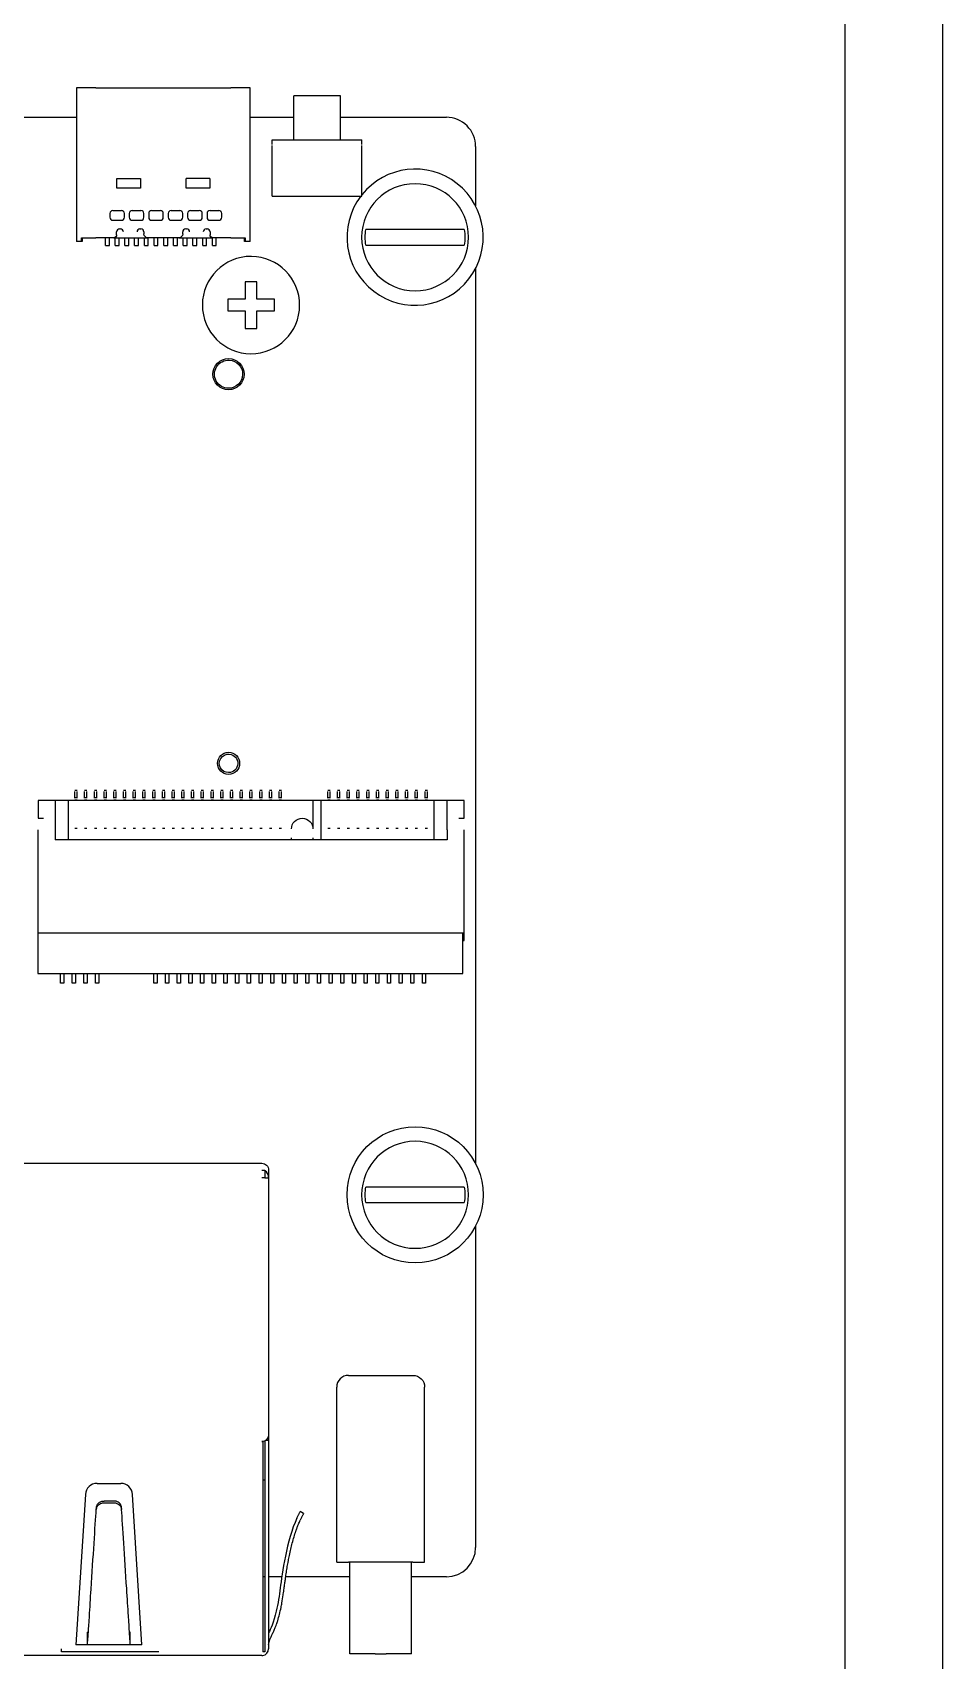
# Model space of a CAD drawing. Extents: x -34 to 51106, y -14166 to 1700.
# Drawn here: x 1687.2 to 1734, y 40.7 to 124.3 of the extents above; entities that cross this region are included whole.
import ezdxf

# ---------------------------------------------------------------- set-up
doc = ezdxf.new("R2010")
doc.units = 0
doc.layers.get('0').update_dxf_attribs({"linetype": 'CONTINUOUS'})
doc.layers.add('РАЗМЕРЫ', color=2, linetype='CONTINUOUS')

msp = doc.modelspace()

# ---------------------------------------------------------------- linework, layer by layer
at = {"linetype": 'CONTINUOUS'}
for p, q in [((1734.0128, 205.7206), (1734.0128, 25.7206)), ((1689.4889, 121.461), (1689.4889, 113.561)), ((1690.4889, 121.461), (1689.4889, 121.461)), ((1690.4889, 121.461), (1697.4289, 121.461)), ((1698.4289, 121.461), (1697.4289, 121.461)), ((1698.4289, 113.561), (1698.4289, 121.461)), ((1700.6628, 118.7989), (1700.6628, 121.0489)), ((1703.0628, 121.0489), (1700.6628, 121.0489)), ((1703.0628, 118.7989), (1703.0628, 121.0489)), ((1685.5228, 119.9489), (1689.4889, 119.9489)), ((1698.4289, 119.9489), (1700.6628, 119.9489)), ((1703.0628, 119.9489), (1708.5128, 119.9489)), ((1699.5628, 118.7989), (1704.1628, 118.7989)), ((1699.5628, 118.5489), (1699.5628, 118.7989)), ((1704.1628, 118.5489), (1704.1628, 118.7989)), ((1699.5628, 115.8989), (1699.5628, 118.4989)), ((1704.1628, 115.8989), (1704.1628, 118.4989)), ((1710.0128, 118.4489), (1710.0128, 115.3927)), ((1691.5764, 116.811), (1692.7914, 116.811)), ((1691.5764, 116.311), (1691.5764, 116.811)), ((1692.7914, 116.311), (1691.5764, 116.311)), ((1692.7914, 116.811), (1692.7914, 116.311)), ((1696.3424, 116.811), (1695.1274, 116.811)), ((1695.1274, 116.311), (1695.1274, 116.811)), ((1696.3424, 116.311), (1695.1274, 116.311)), ((1696.3424, 116.811), (1696.3424, 116.311)), ((1699.5628, 115.8989), (1704.1628, 115.8989)), ((1691.2089, 115.0109), (1691.2089, 114.8109)), ((1691.3589, 115.1609), (1691.8089, 115.1609)), ((1691.3589, 114.6609), (1691.8089, 114.6609)), ((1691.9589, 114.8109), (1691.9589, 115.0109)), ((1692.2089, 115.0109), (1692.2089, 114.8109)), ((1692.3589, 115.1609), (1692.8089, 115.1609)), ((1692.3589, 114.6609), (1692.8089, 114.6609)), ((1692.9589, 114.8109), (1692.9589, 115.0109)), ((1693.2089, 115.0109), (1693.2089, 114.8109)), ((1693.3589, 115.1609), (1693.8089, 115.1609)), ((1693.3589, 114.6609), (1693.8089, 114.6609)), ((1693.9589, 114.8109), (1693.9589, 115.0109)), ((1694.2089, 115.0109), (1694.2089, 114.8109)), ((1694.3589, 115.1609), (1694.8089, 115.1609)), ((1694.3589, 114.6609), (1694.8089, 114.6609)), ((1694.9589, 114.8109), (1694.9589, 115.0109)), ((1695.2089, 115.0109), (1695.2089, 114.8109)), ((1695.3589, 115.1609), (1695.8089, 115.1609)), ((1695.3589, 114.6609), (1695.8089, 114.6609)), ((1695.9589, 114.8109), (1695.9589, 115.0109)), ((1696.2089, 115.0109), (1696.2089, 114.8109)), ((1696.3589, 115.1609), (1696.8089, 115.1609)), ((1696.3589, 114.6609), (1696.8089, 114.6609)), ((1696.9589, 114.8109), (1696.9589, 115.0109)), ((1691.5589, 113.911), (1691.5589, 114.061)), ((1691.7089, 114.211), (1691.7589, 114.211)), ((1692.7589, 114.211), (1692.8089, 114.211)), ((1692.9589, 114.061), (1692.9589, 113.961)), ((1694.9589, 113.961), (1694.9589, 114.061)), ((1695.1089, 114.211), (1695.1589, 114.211)), ((1696.1589, 114.211), (1696.2089, 114.211)), ((1696.3589, 114.061), (1696.3589, 113.911)), ((1709.4328, 114.187), (1704.373, 114.187)), ((1689.7511, 113.561), (1689.4889, 113.561)), ((1689.7511, 113.561), (1689.7511, 113.761)), ((1689.7511, 113.761), (1690.4889, 113.761)), ((1689.7889, 113.561), (1689.7511, 113.561)), ((1689.7889, 113.761), (1689.7889, 113.561)), ((1691.4089, 113.761), (1690.4889, 113.761)), ((1690.9839, 113.361), (1690.9839, 113.761)), ((1690.9839, 113.361), (1691.1839, 113.361)), ((1691.1839, 113.361), (1691.1839, 113.761)), ((1691.4089, 113.761), (1691.9089, 113.761)), ((1691.4839, 113.361), (1691.4839, 113.761)), ((1691.4839, 113.361), (1691.6839, 113.361)), ((1691.6839, 113.361), (1691.6839, 113.761)), ((1691.9089, 113.761), (1692.6089, 113.761)), ((1691.9839, 113.361), (1691.9839, 113.761)), ((1691.9839, 113.361), (1692.1839, 113.361)), ((1692.1839, 113.361), (1692.1839, 113.761)), ((1692.4839, 113.361), (1692.4839, 113.761)), ((1692.4839, 113.361), (1692.6839, 113.361)), ((1692.6089, 113.761), (1693.1589, 113.761)), ((1692.6839, 113.361), (1692.6839, 113.761)), ((1692.9839, 113.361), (1692.9839, 113.761)), ((1692.9839, 113.361), (1693.1839, 113.361)), ((1694.7589, 113.761), (1693.1589, 113.761)), ((1693.1839, 113.361), (1693.1839, 113.761)), ((1693.4839, 113.361), (1693.4839, 113.761)), ((1693.4839, 113.361), (1693.6839, 113.361)), ((1693.6839, 113.361), (1693.6839, 113.761)), ((1693.9839, 113.361), (1693.9839, 113.761)), ((1693.9839, 113.361), (1694.1839, 113.361)), ((1694.1839, 113.361), (1694.1839, 113.761)), ((1694.4839, 113.361), (1694.4839, 113.761)), ((1694.4839, 113.361), (1694.6839, 113.361)), ((1694.6839, 113.361), (1694.6839, 113.761)), ((1694.7589, 113.761), (1695.3089, 113.761)), ((1694.9839, 113.361), (1694.9839, 113.761)), ((1694.9839, 113.361), (1695.1839, 113.361)), ((1695.1839, 113.361), (1695.1839, 113.761)), ((1695.3089, 113.761), (1696.0089, 113.761)), ((1695.4839, 113.361), (1695.4839, 113.761)), ((1695.4839, 113.361), (1695.6839, 113.361)), ((1695.6839, 113.361), (1695.6839, 113.761)), ((1695.9839, 113.361), (1695.9839, 113.761)), ((1695.9839, 113.361), (1696.1839, 113.361)), ((1696.0089, 113.761), (1696.5089, 113.761)), ((1696.1839, 113.361), (1696.1839, 113.761)), ((1696.4839, 113.361), (1696.4839, 113.761)), ((1696.4839, 113.361), (1696.6839, 113.361)), ((1697.4289, 113.761), (1696.5089, 113.761)), ((1696.6839, 113.361), (1696.6839, 113.761)), ((1697.4289, 113.761), (1698.1667, 113.761)), ((1698.1289, 113.561), (1698.1289, 113.761)), ((1698.1667, 113.561), (1698.1289, 113.561)), ((1698.1667, 113.761), (1698.1667, 113.561)), ((1698.4289, 113.561), (1698.1667, 113.561)), ((1704.373, 113.387), (1709.4328, 113.387)), ((1710.0128, 112.1814), (1710.0128, 66.1845)), ((1698.7682, 111.5025), (1698.1682, 111.5025)), ((1698.1682, 111.5025), (1698.1682, 110.6025)), ((1698.7682, 110.6025), (1698.7682, 111.5025)), ((1698.1682, 110.6025), (1697.2682, 110.6025)), ((1697.2682, 110.6025), (1697.2682, 110.0025)), ((1699.6682, 110.6025), (1698.7682, 110.6025)), ((1699.6682, 110.0025), (1699.6682, 110.6025)), ((1697.2682, 110.0025), (1698.1682, 110.0025)), ((1698.1682, 110.0025), (1698.1682, 109.1025)), ((1698.7682, 109.1025), (1698.7682, 110.0025)), ((1698.7682, 110.0025), (1699.6682, 110.0025)), ((1698.1682, 109.1025), (1698.7682, 109.1025)), ((1689.4128, 85.3789), (1689.5328, 85.3789)), ((1689.9128, 85.3789), (1690.0328, 85.3789)), ((1690.4128, 85.3789), (1690.5328, 85.3789)), ((1690.9128, 85.3789), (1691.0328, 85.3789)), ((1691.4128, 85.3789), (1691.5328, 85.3789)), ((1691.9128, 85.3789), (1692.0328, 85.3789)), ((1692.4128, 85.3789), (1692.5328, 85.3789)), ((1692.9128, 85.3789), (1693.0328, 85.3789)), ((1693.4128, 85.3789), (1693.5328, 85.3789)), ((1693.9128, 85.3789), (1694.0328, 85.3789)), ((1694.4128, 85.3789), (1694.5328, 85.3789)), ((1694.9128, 85.3789), (1695.0328, 85.3789)), ((1695.4128, 85.3789), (1695.5328, 85.3789)), ((1695.9128, 85.3789), (1696.0328, 85.3789)), ((1696.4128, 85.3789), (1696.5328, 85.3789)), ((1696.9128, 85.3789), (1697.0328, 85.3789)), ((1697.4128, 85.3789), (1697.5328, 85.3789)), ((1697.9128, 85.3789), (1698.0328, 85.3789)), ((1698.4128, 85.3789), (1698.5328, 85.3789)), ((1698.9128, 85.3789), (1699.0328, 85.3789)), ((1699.4128, 85.3789), (1699.5328, 85.3789)), ((1699.9128, 85.3789), (1700.0328, 85.3789)), ((1702.4128, 85.3789), (1702.5328, 85.3789)), ((1702.9128, 85.3789), (1703.0328, 85.3789)), ((1703.4128, 85.3789), (1703.5328, 85.3789)), ((1703.9128, 85.3789), (1704.0328, 85.3789)), ((1704.4128, 85.3789), (1704.5328, 85.3789)), ((1704.9128, 85.3789), (1705.0328, 85.3789)), ((1705.4128, 85.3789), (1705.5328, 85.3789)), ((1705.9128, 85.3789), (1706.0328, 85.3789)), ((1706.4128, 85.3789), (1706.5328, 85.3789)), ((1706.9128, 85.3789), (1707.0328, 85.3789)), ((1707.4128, 85.3789), (1707.5328, 85.3789)), ((1687.5228, 84.8489), (1687.5228, 83.9289)), ((1688.3978, 84.8489), (1687.5228, 84.8489)), ((1689.0728, 84.8489), (1688.3978, 84.8489)), ((1688.3978, 84.8489), (1688.3978, 83.3289)), ((1701.6478, 84.8489), (1689.0728, 84.8489)), ((1689.0728, 84.8489), (1689.0728, 82.8289)), ((1689.4128, 84.992), (1689.4128, 85.2989)), ((1689.4128, 84.97), (1689.4128, 84.9789)), ((1689.5328, 84.9789), (1689.4128, 84.9789)), ((1689.4128, 84.88), (1689.5328, 84.88)), ((1689.5328, 84.992), (1689.5328, 85.2989)), ((1689.5328, 84.97), (1689.5328, 84.9789)), ((1689.9128, 84.992), (1689.9128, 85.2989)), ((1689.9128, 84.97), (1689.9128, 84.9789)), ((1690.0328, 84.9789), (1689.9128, 84.9789)), ((1689.9128, 84.88), (1690.0328, 84.88)), ((1690.0328, 84.992), (1690.0328, 85.2989)), ((1690.0328, 84.97), (1690.0328, 84.9789)), ((1690.4128, 84.992), (1690.4128, 85.2989)), ((1690.4128, 84.97), (1690.4128, 84.9789)), ((1690.5328, 84.9789), (1690.4128, 84.9789)), ((1690.4128, 84.88), (1690.5328, 84.88)), ((1690.5328, 84.992), (1690.5328, 85.2989)), ((1690.5328, 84.97), (1690.5328, 84.9789)), ((1690.9128, 84.992), (1690.9128, 85.2989)), ((1690.9128, 84.97), (1690.9128, 84.9789)), ((1691.0328, 84.9789), (1690.9128, 84.9789)), ((1690.9128, 84.88), (1691.0328, 84.88)), ((1691.0328, 84.992), (1691.0328, 85.2989)), ((1691.0328, 84.97), (1691.0328, 84.9789)), ((1691.4128, 84.992), (1691.4128, 85.2989)), ((1691.4128, 84.97), (1691.4128, 84.9789)), ((1691.5328, 84.9789), (1691.4128, 84.9789)), ((1691.4128, 84.88), (1691.5328, 84.88)), ((1691.5328, 84.992), (1691.5328, 85.2989)), ((1691.5328, 84.97), (1691.5328, 84.9789)), ((1691.9128, 84.992), (1691.9128, 85.2989)), ((1691.9128, 84.97), (1691.9128, 84.9789)), ((1692.0328, 84.9789), (1691.9128, 84.9789)), ((1691.9128, 84.88), (1692.0328, 84.88)), ((1692.0328, 84.992), (1692.0328, 85.2989)), ((1692.0328, 84.97), (1692.0328, 84.9789)), ((1692.4128, 84.992), (1692.4128, 85.2989)), ((1692.4128, 84.97), (1692.4128, 84.9789)), ((1692.5328, 84.9789), (1692.4128, 84.9789)), ((1692.4128, 84.88), (1692.5328, 84.88)), ((1692.5328, 84.992), (1692.5328, 85.2989)), ((1692.5328, 84.97), (1692.5328, 84.9789)), ((1692.9128, 84.992), (1692.9128, 85.2989)), ((1692.9128, 84.97), (1692.9128, 84.9789)), ((1693.0328, 84.9789), (1692.9128, 84.9789)), ((1692.9128, 84.88), (1693.0328, 84.88)), ((1693.0328, 84.992), (1693.0328, 85.2989)), ((1693.0328, 84.97), (1693.0328, 84.9789)), ((1693.4128, 84.992), (1693.4128, 85.2989)), ((1693.4128, 84.97), (1693.4128, 84.9789)), ((1693.5328, 84.9789), (1693.4128, 84.9789)), ((1693.4128, 84.88), (1693.5328, 84.88)), ((1693.5328, 84.992), (1693.5328, 85.2989)), ((1693.5328, 84.97), (1693.5328, 84.9789)), ((1693.9128, 84.992), (1693.9128, 85.2989)), ((1693.9128, 84.97), (1693.9128, 84.9789)), ((1694.0328, 84.9789), (1693.9128, 84.9789)), ((1693.9128, 84.88), (1694.0328, 84.88)), ((1694.0328, 84.992), (1694.0328, 85.2989)), ((1694.0328, 84.97), (1694.0328, 84.9789)), ((1694.4128, 84.992), (1694.4128, 85.2989)), ((1694.4128, 84.97), (1694.4128, 84.9789)), ((1694.5328, 84.9789), (1694.4128, 84.9789)), ((1694.4128, 84.88), (1694.5328, 84.88)), ((1694.5328, 84.992), (1694.5328, 85.2989)), ((1694.5328, 84.97), (1694.5328, 84.9789)), ((1694.9128, 84.992), (1694.9128, 85.2989)), ((1694.9128, 84.97), (1694.9128, 84.9789)), ((1695.0328, 84.9789), (1694.9128, 84.9789)), ((1694.9128, 84.88), (1695.0328, 84.88)), ((1695.0328, 84.992), (1695.0328, 85.2989)), ((1695.0328, 84.97), (1695.0328, 84.9789)), ((1695.4128, 84.992), (1695.4128, 85.2989)), ((1695.4128, 84.97), (1695.4128, 84.9789)), ((1695.5328, 84.9789), (1695.4128, 84.9789)), ((1695.4128, 84.88), (1695.5328, 84.88)), ((1695.5328, 84.992), (1695.5328, 85.2989)), ((1695.5328, 84.97), (1695.5328, 84.9789)), ((1695.9128, 84.992), (1695.9128, 85.2989)), ((1695.9128, 84.97), (1695.9128, 84.9789)), ((1696.0328, 84.9789), (1695.9128, 84.9789)), ((1695.9128, 84.88), (1696.0328, 84.88)), ((1696.0328, 84.992), (1696.0328, 85.2989)), ((1696.0328, 84.97), (1696.0328, 84.9789)), ((1696.4128, 84.992), (1696.4128, 85.2989)), ((1696.4128, 84.97), (1696.4128, 84.9789)), ((1696.5328, 84.9789), (1696.4128, 84.9789)), ((1696.4128, 84.88), (1696.5328, 84.88)), ((1696.5328, 84.992), (1696.5328, 85.2989)), ((1696.5328, 84.97), (1696.5328, 84.9789)), ((1696.9128, 84.992), (1696.9128, 85.2989)), ((1696.9128, 84.97), (1696.9128, 84.9789)), ((1697.0328, 84.9789), (1696.9128, 84.9789)), ((1696.9128, 84.88), (1697.0328, 84.88)), ((1697.0328, 84.992), (1697.0328, 85.2989)), ((1697.0328, 84.97), (1697.0328, 84.9789)), ((1697.4128, 84.992), (1697.4128, 85.2989)), ((1697.4128, 84.97), (1697.4128, 84.9789)), ((1697.5328, 84.9789), (1697.4128, 84.9789)), ((1697.4128, 84.88), (1697.5328, 84.88)), ((1697.5328, 84.992), (1697.5328, 85.2989)), ((1697.5328, 84.97), (1697.5328, 84.9789)), ((1697.9128, 84.992), (1697.9128, 85.2989)), ((1697.9128, 84.97), (1697.9128, 84.9789)), ((1698.0328, 84.9789), (1697.9128, 84.9789)), ((1697.9128, 84.88), (1698.0328, 84.88)), ((1698.0328, 84.992), (1698.0328, 85.2989)), ((1698.0328, 84.97), (1698.0328, 84.9789)), ((1698.4128, 84.992), (1698.4128, 85.2989)), ((1698.4128, 84.97), (1698.4128, 84.9789)), ((1698.5328, 84.9789), (1698.4128, 84.9789)), ((1698.4128, 84.88), (1698.5328, 84.88)), ((1698.5328, 84.992), (1698.5328, 85.2989)), ((1698.5328, 84.97), (1698.5328, 84.9789)), ((1698.9128, 84.992), (1698.9128, 85.2989)), ((1698.9128, 84.97), (1698.9128, 84.9789)), ((1699.0328, 84.9789), (1698.9128, 84.9789)), ((1698.9128, 84.88), (1699.0328, 84.88)), ((1699.0328, 84.992), (1699.0328, 85.2989)), ((1699.0328, 84.97), (1699.0328, 84.9789)), ((1699.4128, 84.992), (1699.4128, 85.2989)), ((1699.4128, 84.97), (1699.4128, 84.9789)), ((1699.5328, 84.9789), (1699.4128, 84.9789)), ((1699.4128, 84.88), (1699.5328, 84.88)), ((1699.5328, 84.992), (1699.5328, 85.2989)), ((1699.5328, 84.97), (1699.5328, 84.9789)), ((1699.9128, 84.992), (1699.9128, 85.2989)), ((1699.9128, 84.97), (1699.9128, 84.9789)), ((1700.0328, 84.9789), (1699.9128, 84.9789)), ((1699.9128, 84.88), (1700.0328, 84.88)), ((1700.0328, 84.992), (1700.0328, 85.2989)), ((1700.0328, 84.97), (1700.0328, 84.9789)), ((1702.0578, 84.8489), (1701.6478, 84.8489)), ((1701.6478, 84.8489), (1701.6478, 83.3789)), ((1707.8728, 84.8489), (1702.0578, 84.8489)), ((1702.0578, 84.8489), (1702.0578, 82.8289)), ((1702.4128, 84.992), (1702.4128, 85.2989)), ((1702.4128, 84.97), (1702.4128, 84.9789)), ((1702.5328, 84.9789), (1702.4128, 84.9789)), ((1702.4128, 84.88), (1702.5328, 84.88)), ((1702.5328, 84.992), (1702.5328, 85.2989)), ((1702.5328, 84.97), (1702.5328, 84.9789)), ((1702.9128, 84.992), (1702.9128, 85.2989)), ((1702.9128, 84.97), (1702.9128, 84.9789)), ((1703.0328, 84.9789), (1702.9128, 84.9789)), ((1702.9128, 84.88), (1703.0328, 84.88)), ((1703.0328, 84.992), (1703.0328, 85.2989)), ((1703.0328, 84.97), (1703.0328, 84.9789)), ((1703.4128, 84.992), (1703.4128, 85.2989)), ((1703.4128, 84.97), (1703.4128, 84.9789)), ((1703.5328, 84.9789), (1703.4128, 84.9789)), ((1703.4128, 84.88), (1703.5328, 84.88)), ((1703.5328, 84.992), (1703.5328, 85.2989)), ((1703.5328, 84.97), (1703.5328, 84.9789)), ((1703.9128, 84.992), (1703.9128, 85.2989)), ((1703.9128, 84.97), (1703.9128, 84.9789)), ((1704.0328, 84.9789), (1703.9128, 84.9789)), ((1703.9128, 84.88), (1704.0328, 84.88)), ((1704.0328, 84.992), (1704.0328, 85.2989)), ((1704.0328, 84.97), (1704.0328, 84.9789)), ((1704.4128, 84.992), (1704.4128, 85.2989)), ((1704.4128, 84.97), (1704.4128, 84.9789)), ((1704.5328, 84.9789), (1704.4128, 84.9789)), ((1704.4128, 84.88), (1704.5328, 84.88)), ((1704.5328, 84.992), (1704.5328, 85.2989)), ((1704.5328, 84.97), (1704.5328, 84.9789)), ((1704.9128, 84.992), (1704.9128, 85.2989)), ((1704.9128, 84.97), (1704.9128, 84.9789)), ((1705.0328, 84.9789), (1704.9128, 84.9789)), ((1704.9128, 84.88), (1705.0328, 84.88)), ((1705.0328, 84.992), (1705.0328, 85.2989)), ((1705.0328, 84.97), (1705.0328, 84.9789)), ((1705.4128, 84.992), (1705.4128, 85.2989)), ((1705.4128, 84.97), (1705.4128, 84.9789)), ((1705.5328, 84.9789), (1705.4128, 84.9789)), ((1705.4128, 84.88), (1705.5328, 84.88)), ((1705.5328, 84.992), (1705.5328, 85.2989)), ((1705.5328, 84.97), (1705.5328, 84.9789)), ((1705.9128, 84.992), (1705.9128, 85.2989)), ((1705.9128, 84.97), (1705.9128, 84.9789)), ((1706.0328, 84.9789), (1705.9128, 84.9789)), ((1705.9128, 84.88), (1706.0328, 84.88)), ((1706.0328, 84.992), (1706.0328, 85.2989)), ((1706.0328, 84.97), (1706.0328, 84.9789)), ((1706.4128, 84.992), (1706.4128, 85.2989)), ((1706.4128, 84.97), (1706.4128, 84.9789)), ((1706.5328, 84.9789), (1706.4128, 84.9789)), ((1706.4128, 84.88), (1706.5328, 84.88)), ((1706.5328, 84.992), (1706.5328, 85.2989)), ((1706.5328, 84.97), (1706.5328, 84.9789)), ((1706.9128, 84.992), (1706.9128, 85.2989)), ((1706.9128, 84.97), (1706.9128, 84.9789)), ((1707.0328, 84.9789), (1706.9128, 84.9789)), ((1706.9128, 84.88), (1707.0328, 84.88)), ((1707.0328, 84.992), (1707.0328, 85.2989)), ((1707.0328, 84.97), (1707.0328, 84.9789)), ((1707.4128, 84.992), (1707.4128, 85.2989)), ((1707.4128, 84.97), (1707.4128, 84.9789)), ((1707.5328, 84.9789), (1707.4128, 84.9789)), ((1707.4128, 84.88), (1707.5328, 84.88)), ((1707.5328, 84.992), (1707.5328, 85.2989)), ((1707.5328, 84.97), (1707.5328, 84.9789)), ((1707.8728, 84.8489), (1707.8728, 82.8289)), ((1708.5478, 84.8489), (1707.8728, 84.8489)), ((1709.4228, 84.8489), (1708.5478, 84.8489)), ((1708.5478, 83.3289), (1708.5478, 84.8489)), ((1709.4228, 83.9289), (1709.4228, 84.8489)), ((1687.5228, 83.9289), (1687.7978, 83.9289)), ((1709.1478, 83.9289), (1709.4228, 83.9289)), ((1687.5228, 83.1989), (1687.5128, 83.1989)), ((1687.5128, 83.1989), (1687.5128, 82.3989)), ((1687.5228, 78.0489), (1687.5228, 83.3289)), ((1688.3978, 83.3289), (1688.3978, 82.8289)), ((1701.0978, 82.8289), (1688.3978, 82.8289)), ((1689.4128, 83.4194), (1689.5328, 83.4194)), ((1689.9128, 83.4194), (1690.0328, 83.4194)), ((1690.4128, 83.4194), (1690.5328, 83.4194)), ((1690.9128, 83.4194), (1691.0328, 83.4194)), ((1691.4128, 83.4194), (1691.5328, 83.4194)), ((1691.9128, 83.4194), (1692.0328, 83.4194)), ((1692.4128, 83.4194), (1692.5328, 83.4194)), ((1692.9128, 83.4194), (1693.0328, 83.4194)), ((1693.4128, 83.4194), (1693.5328, 83.4194)), ((1693.9128, 83.4194), (1694.0328, 83.4194)), ((1694.4128, 83.4194), (1694.5328, 83.4194)), ((1694.9128, 83.4194), (1695.0328, 83.4194)), ((1695.4128, 83.4194), (1695.5328, 83.4194)), ((1695.9128, 83.4194), (1696.0328, 83.4194)), ((1696.4128, 83.4194), (1696.5328, 83.4194)), ((1696.9128, 83.4194), (1697.0328, 83.4194)), ((1697.4128, 83.4194), (1697.5328, 83.4194)), ((1697.9128, 83.4194), (1698.0328, 83.4194)), ((1698.4128, 83.4194), (1698.5328, 83.4194)), ((1698.9128, 83.4194), (1699.0328, 83.4194)), ((1699.4128, 83.4194), (1699.5328, 83.4194)), ((1699.9128, 83.4194), (1700.0328, 83.4194)), ((1700.5478, 82.8289), (1700.5478, 82.9289)), ((1708.5478, 82.8289), (1701.0978, 82.8289)), ((1701.6478, 82.9289), (1701.6478, 82.8289)), ((1702.4128, 83.4194), (1702.5328, 83.4194)), ((1702.9128, 83.4194), (1703.0328, 83.4194)), ((1703.4128, 83.4194), (1703.5328, 83.4194)), ((1703.9128, 83.4194), (1704.0328, 83.4194)), ((1704.4128, 83.4194), (1704.5328, 83.4194)), ((1704.9128, 83.4194), (1705.0328, 83.4194)), ((1705.4128, 83.4194), (1705.5328, 83.4194)), ((1705.9128, 83.4194), (1706.0328, 83.4194)), ((1706.4128, 83.4194), (1706.5328, 83.4194)), ((1706.9128, 83.4194), (1707.0328, 83.4194)), ((1707.4128, 83.4194), (1707.5328, 83.4194)), ((1708.5478, 83.3289), (1708.5478, 82.8289)), ((1709.4228, 78.0489), (1709.4228, 83.3289)), ((1687.5228, 82.3989), (1687.5128, 82.3989)), ((1687.5128, 82.3989), (1687.5128, 75.9489)), ((1687.5228, 78.0489), (1709.4228, 78.0489)), ((1709.3628, 75.9489), (1709.3628, 78.0489)), ((1709.4228, 77.6489), (1709.4228, 78.0489)), ((1709.3628, 77.6489), (1709.4228, 77.6489)), ((1687.5128, 75.9489), (1709.3628, 75.9489)), ((1688.6778, 75.4489), (1688.6778, 75.9489)), ((1688.8378, 75.4489), (1688.6778, 75.4489)), ((1688.8378, 75.9489), (1688.8378, 75.4489)), ((1689.2778, 75.4489), (1689.2778, 75.9489)), ((1689.4378, 75.4489), (1689.2778, 75.4489)), ((1689.4378, 75.9489), (1689.4378, 75.4489)), ((1689.8778, 75.4489), (1689.8778, 75.9489)), ((1690.0378, 75.4489), (1689.8778, 75.4489)), ((1690.0378, 75.9489), (1690.0378, 75.4489)), ((1690.4778, 75.4489), (1690.4778, 75.9489)), ((1690.6378, 75.4489), (1690.4778, 75.4489)), ((1690.6378, 75.9489), (1690.6378, 75.4489)), ((1693.4778, 75.4489), (1693.4778, 75.9489)), ((1693.6378, 75.4489), (1693.4778, 75.4489)), ((1693.6378, 75.9489), (1693.6378, 75.4489)), ((1694.0778, 75.4489), (1694.0778, 75.9489)), ((1694.2378, 75.4489), (1694.0778, 75.4489)), ((1694.2378, 75.9489), (1694.2378, 75.4489)), ((1694.6778, 75.4489), (1694.6778, 75.9489)), ((1694.8378, 75.4489), (1694.6778, 75.4489)), ((1694.8378, 75.9489), (1694.8378, 75.4489)), ((1695.2778, 75.4489), (1695.2778, 75.9489)), ((1695.4378, 75.4489), (1695.2778, 75.4489)), ((1695.4378, 75.9489), (1695.4378, 75.4489)), ((1695.8778, 75.4489), (1695.8778, 75.9489)), ((1696.0378, 75.4489), (1695.8778, 75.4489)), ((1696.0378, 75.9489), (1696.0378, 75.4489)), ((1696.4778, 75.4489), (1696.4778, 75.9489)), ((1696.6378, 75.4489), (1696.4778, 75.4489)), ((1696.6378, 75.9489), (1696.6378, 75.4489)), ((1697.0778, 75.4489), (1697.0778, 75.9489)), ((1697.2378, 75.4489), (1697.0778, 75.4489)), ((1697.2378, 75.9489), (1697.2378, 75.4489)), ((1697.6778, 75.4489), (1697.6778, 75.9489)), ((1697.8378, 75.4489), (1697.6778, 75.4489)), ((1697.8378, 75.9489), (1697.8378, 75.4489)), ((1698.2778, 75.4489), (1698.2778, 75.9489)), ((1698.4378, 75.4489), (1698.2778, 75.4489)), ((1698.4378, 75.9489), (1698.4378, 75.4489)), ((1698.8778, 75.4489), (1698.8778, 75.9489)), ((1699.0378, 75.4489), (1698.8778, 75.4489)), ((1699.0378, 75.9489), (1699.0378, 75.4489)), ((1699.4778, 75.4489), (1699.4778, 75.9489)), ((1699.6378, 75.4489), (1699.4778, 75.4489)), ((1699.6378, 75.9489), (1699.6378, 75.4489)), ((1700.0778, 75.4489), (1700.0778, 75.9489)), ((1700.2378, 75.4489), (1700.0778, 75.4489)), ((1700.2378, 75.9489), (1700.2378, 75.4489)), ((1700.6778, 75.4489), (1700.6778, 75.9489)), ((1700.8378, 75.4489), (1700.6778, 75.4489)), ((1700.8378, 75.9489), (1700.8378, 75.4489)), ((1701.2778, 75.4489), (1701.2778, 75.9489)), ((1701.4378, 75.4489), (1701.2778, 75.4489)), ((1701.4378, 75.9489), (1701.4378, 75.4489)), ((1701.8778, 75.4489), (1701.8778, 75.9489)), ((1702.0378, 75.4489), (1701.8778, 75.4489)), ((1702.0378, 75.9489), (1702.0378, 75.4489)), ((1702.4778, 75.4489), (1702.4778, 75.9489)), ((1702.6378, 75.4489), (1702.4778, 75.4489)), ((1702.6378, 75.9489), (1702.6378, 75.4489)), ((1703.0778, 75.4489), (1703.0778, 75.9489)), ((1703.2378, 75.4489), (1703.0778, 75.4489)), ((1703.2378, 75.9489), (1703.2378, 75.4489)), ((1703.6778, 75.4489), (1703.6778, 75.9489)), ((1703.8378, 75.4489), (1703.6778, 75.4489)), ((1703.8378, 75.9489), (1703.8378, 75.4489)), ((1704.2778, 75.4489), (1704.2778, 75.9489)), ((1704.4378, 75.4489), (1704.2778, 75.4489)), ((1704.4378, 75.9489), (1704.4378, 75.4489)), ((1704.8778, 75.4489), (1704.8778, 75.9489)), ((1705.0378, 75.4489), (1704.8778, 75.4489)), ((1705.0378, 75.9489), (1705.0378, 75.4489)), ((1705.4778, 75.4489), (1705.4778, 75.9489)), ((1705.6378, 75.4489), (1705.4778, 75.4489)), ((1705.6378, 75.9489), (1705.6378, 75.4489)), ((1706.0778, 75.4489), (1706.0778, 75.9489)), ((1706.2378, 75.4489), (1706.0778, 75.4489)), ((1706.2378, 75.9489), (1706.2378, 75.4489)), ((1706.6778, 75.4489), (1706.6778, 75.9489)), ((1706.8378, 75.4489), (1706.6778, 75.4489)), ((1706.8378, 75.9489), (1706.8378, 75.4489)), ((1707.2778, 75.4489), (1707.2778, 75.9489)), ((1707.4378, 75.4489), (1707.2778, 75.4489)), ((1707.4378, 75.9489), (1707.4378, 75.4489)), ((1669.2228, 66.1989), (1699.0228, 66.1989)), ((1699.0228, 65.8403), (1699.1728, 65.8403)), ((1699.1728, 65.4489), (1699.0228, 65.4489)), ((1699.1728, 65.8403), (1699.1728, 65.4489)), ((1699.1728, 65.4489), (1699.3583, 65.4489)), ((1699.3728, 65.8489), (1699.3728, 65.4903)), ((1699.3728, 65.4903), (1699.3728, 65.3489)), ((1699.3728, 65.3489), (1699.3728, 52.2489)), ((1709.4328, 64.9789), (1704.373, 64.9789)), ((1704.373, 64.1789), (1709.4328, 64.1789)), ((1710.0128, 62.9732), (1710.0128, 46.4489)), ((1703.4728, 55.2989), (1706.7928, 55.2989)), ((1702.8728, 45.6989), (1702.8728, 54.6989)), ((1707.3928, 45.6989), (1707.3928, 54.6989)), ((1699.0228, 51.8989), (1699.0728, 51.8989)), ((1699.0728, 51.9025), (1699.0728, 51.8989)), ((1699.0728, 51.8989), (1699.0728, 41.0989)), ((1699.1728, 51.9327), (1699.1728, 41.0989)), ((1699.3728, 51.9575), (1699.2167, 51.9575)), ((1699.3728, 52.2489), (1699.3728, 51.9575)), ((1699.3728, 51.9575), (1699.3728, 41.2489)), ((1690.5511, 49.7489), (1691.7746, 49.7489)), ((1699.0728, 49.9239), (1699.1728, 49.9239)), ((1689.9523, 49.1868), (1689.4628, 41.4489)), ((1690.91, 48.7489), (1691.4157, 48.7489)), ((1691.4096, 48.8436), (1690.916, 48.8436)), ((1692.8628, 41.4489), (1692.3734, 49.1868)), ((1690.5158, 48.4997), (1690.5096, 48.4042)), ((1691.8161, 48.4042), (1691.8099, 48.4997)), ((1701.1728, 48.1989), (1701.0003, 48.3001)), ((1702.8728, 45.6989), (1703.4728, 45.6989)), ((1706.7928, 45.6989), (1703.4728, 45.6989)), ((1703.5528, 40.9989), (1703.5528, 45.6989)), ((1706.7128, 40.9989), (1706.7128, 45.6989)), ((1706.7928, 45.6989), (1707.3928, 45.6989)), ((1699.1728, 44.9489), (1699.0728, 44.9489)), ((1700.049, 44.9489), (1699.3728, 44.9489)), ((1703.5528, 44.9489), (1700.2511, 44.9489)), ((1708.5128, 44.9489), (1706.7128, 44.9489)), ((1690.0628, 41.6489), (1690.0628, 42.1107)), ((1690.1055, 42.1107), (1690.0628, 42.1107)), ((1692.2628, 42.1107), (1692.2202, 42.1107)), ((1692.2628, 41.6489), (1692.2628, 42.1107)), ((1688.7278, 41.0989), (1688.7278, 41.2489)), ((1693.7278, 41.0989), (1688.7278, 41.0989)), ((1690.0628, 41.4489), (1689.4628, 41.4489)), ((1690.0628, 41.6489), (1690.0758, 41.6489)), ((1692.2628, 41.4489), (1690.0628, 41.4489)), ((1692.2499, 41.6489), (1692.2628, 41.6489)), ((1692.8628, 41.4489), (1692.2628, 41.4489)), ((1699.1728, 41.0989), (1699.0728, 41.0989)), ((1699.1728, 41.4489), (1699.1727, 41.4489)), ((1704.8528, 40.9989), (1703.5528, 40.9989)), ((1704.8528, 40.9989), (1705.4128, 40.9989)), ((1706.7128, 40.9989), (1705.4128, 40.9989)), ((1688.7278, 40.8989), (1679.5178, 40.8989)), ((1693.7278, 40.8989), (1688.7278, 40.8989)), ((1699.0228, 40.8989), (1693.7278, 40.8989))]:
    msp.add_line(p, q, dxfattribs=at)
at = {"linetype": 'CONTINUOUS', "extrusion": (0, 0, -1)}
for centre in [(-1706.9029, 113.787), (-1706.9029, 64.5789)]:
    msp.add_circle(centre, 2.75, dxfattribs=at)
at = {"linetype": 'CONTINUOUS'}
for centre, radius in [((1697.3128, 106.7489), 0.8), ((1697.3128, 86.7489), 0.57), ((1706.9029, 64.5789), 3.5)]:
    msp.add_circle(centre, radius, dxfattribs=at)
for centre, radius, start, end in [((1708.5128, 118.4489), 1.5, 0.000003, 90.000003), ((1706.9029, 113.787), 3.5, 142.886741, 141.523862), ((1691.3589, 115.0109), 0.15, 90.000003, 180.000002), ((1691.3589, 114.8109), 0.15, 180.000002, 270.000002), ((1691.8089, 115.0109), 0.15, 0.000003, 90.000003), ((1691.8089, 114.8109), 0.15, 270.000002, 0.000003), ((1692.3589, 115.0109), 0.15, 90.000002, 180.000002), ((1692.3589, 114.8109), 0.15, 180.000002, 270.000003), ((1692.8089, 115.0109), 0.15, 0.000003, 90.000003), ((1692.8089, 114.8109), 0.15, 270.000002, 0.000003), ((1693.3589, 115.0109), 0.15, 90.000002, 180.000002), ((1693.3589, 114.8109), 0.15, 180.000002, 270.000003), ((1693.8089, 115.0109), 0.15, 0.000003, 90.000003), ((1693.8089, 114.8109), 0.15, 270.000002, 0.000003), ((1694.3589, 115.0109), 0.15, 90.000002, 180.000002), ((1694.3589, 114.8109), 0.15, 180.000002, 270.000003), ((1694.8089, 115.0109), 0.15, 0.000003, 90.000003), ((1694.8089, 114.8109), 0.15, 270.000002, 0.000003), ((1695.3589, 115.0109), 0.15, 90.000002, 180.000002), ((1695.3589, 114.8109), 0.15, 180.000002, 270.000003), ((1695.8089, 115.0109), 0.15, 0.000003, 90.000003), ((1695.8089, 114.8109), 0.15, 270.000002, 0.000003), ((1696.3589, 115.0109), 0.15, 90.000002, 180.000002), ((1696.3589, 114.8109), 0.15, 180.000002, 270.000003), ((1696.8089, 115.0109), 0.15, 0.000003, 90.000003), ((1696.8089, 114.8109), 0.15, 270.000002, 0.000003), ((1691.7089, 114.061), 0.15, 90.000003, 180.000003), ((1691.7589, 114.061), 0.15, 0.000002, 90.000004), ((1692.7589, 114.061), 0.15, 90.000003, 180.000003), ((1692.8089, 114.061), 0.15, 0.000002, 90.000003), ((1695.1089, 114.061), 0.15, 90.000002, 180.000003), ((1695.1589, 114.061), 0.15, 0.000002, 90.000003), ((1696.1589, 114.061), 0.15, 90.000002, 180.000003), ((1696.2089, 114.061), 0.15, 0.000002, 90.000002), ((1698.4682, 110.3025), 2.5, 90.000003, 89.556028), ((1698.4682, 110.3025), 2.5, 89.556028, 90.000003), ((1703.4728, 54.6989), 0.6, 90.000003, 180.000003), ((1690.5511, 49.1489), 0.6, 90.000003, 176.380694), ((1691.7746, 49.1489), 0.6, 3.619311, 90.000003), ((1708.5128, 46.4489), 1.5, 270.000003, 0.000003), ((1699.0228, 41.2489), 0.35, 278.213213, 0.000003)]:
    msp.add_arc(centre, radius, start, end, dxfattribs=at)
at = {"linetype": 'CONTINUOUS', "extrusion": (0, 0, -1)}
for centre, radius, start, end in [((-1691.4089, 113.911), 0.15, 179.999997, 269.999997), ((-1693.1589, 113.961), 0.2, 269.999997, 359.999997), ((-1694.7589, 113.961), 0.2, 179.999998, 269.999997), ((-1696.5089, 113.911), 0.15, 269.999998, 359.999998), ((-1706.9029, 113.787), 2.5613, 351.015397, 8.984598), ((-1706.9029, 113.787), 2.5613, 171.015397, 188.984598), ((-1697.3128, 106.7489), 0.725, 269.999997, 92.913819), ((-1697.3128, 106.7489), 0.725, 92.913819, 269.999997), ((-1697.3128, 86.7489), 0.475, 269.999997, 94.447409), ((-1697.3128, 86.7489), 0.475, 94.447409, 269.999997), ((-1701.0978, 83.3789), 0.55, 0.000193, 179.999841), ((-1701.0978, 83.3789), 0.55, 0, 179.999997), ((-1699.0228, 65.8489), 0.35, 89.999997, 179.999997), ((-1706.9029, 64.5789), 2.5613, 351.015397, 8.984598), ((-1706.9029, 64.5789), 2.5613, 171.015397, 188.984598), ((-1706.7928, 54.6989), 0.6, 89.999997, 179.999997)]:
    msp.add_arc(centre, radius, start, end, dxfattribs=at)
at = {"linetype": 'CONTINUOUS'}
msp.add_ellipse((1699.0228, 65.4903), major_axis=(-0.2475, -0.2475), ratio=0.9999999, start_param=2.3562052, end_param=3.4840905, dxfattribs=at)
at = {"linetype": 'CONTINUOUS', "extrusion": (0, 0, -1)}
for centre, major_axis, ratio, start_param, end_param in [((1699.0208, 65.3483), (0.3388, 0.0959), 0.9967832, -0.0138038, 0.2750824), ((1698.996, 52.6228), (-0.0519, 0.723), 0.6941732, 3.0917155, 3.1913774), ((1699.0228, 52.2489), (-0.2475, 0.2475), 0.9999999, 2.3561856, 3.7836343)]:
    msp.add_ellipse(centre, major_axis=major_axis, ratio=ratio, start_param=start_param, end_param=end_param, dxfattribs=at)
at = {"linetype": 'CONTINUOUS'}
for points, knots in [([(1690.5096, 48.4042), (1690.5109, 48.4241), (1690.5138, 48.4437), (1690.5184, 48.463), (1690.5244, 48.4884), (1690.5333, 48.5131), (1690.5449, 48.5366), (1690.5587, 48.5647), (1690.5763, 48.5908), (1690.5972, 48.6145), (1690.6088, 48.6276), (1690.6214, 48.64), (1690.635, 48.6515), (1690.6615, 48.6741), (1690.6913, 48.6931), (1690.7235, 48.7081), (1690.7326, 48.7124), (1690.7419, 48.7163), (1690.7514, 48.72), (1690.7768, 48.7297), (1690.8033, 48.737), (1690.8304, 48.7418), (1690.8566, 48.7465), (1690.8832, 48.7489), (1690.91, 48.7489)], [0.000001, 0.000001, 0.000001, 0.000001, 0.006372744, 0.006372744, 0.006372744, 0.014797435, 0.014797435, 0.014797435, 0.02488131, 0.02488131, 0.02488131, 0.030482541, 0.030482541, 0.030482541, 0.041434767, 0.041434767, 0.041434767, 0.044532582, 0.044532582, 0.044532582, 0.052838159, 0.052838159, 0.052838159, 0.060854428, 0.060854428, 0.060854428, 0.060854428]), ([(1690.5158, 48.4997), (1690.517, 48.5194), (1690.5199, 48.5388), (1690.5244, 48.5579), (1690.5305, 48.5835), (1690.5394, 48.6083), (1690.5511, 48.6319), (1690.5653, 48.6607), (1690.5835, 48.6874), (1690.6052, 48.7115), (1690.6163, 48.7238), (1690.6282, 48.7354), (1690.641, 48.7463), (1690.6676, 48.7688), (1690.6975, 48.7879), (1690.7298, 48.803), (1690.7388, 48.8071), (1690.7479, 48.811), (1690.7572, 48.8146), (1690.7827, 48.8243), (1690.8092, 48.8317), (1690.8364, 48.8365), (1690.8626, 48.8412), (1690.8893, 48.8436), (1690.916, 48.8436)], [-0.06082365, -0.06082365, -0.06082365, -0.06082365, -0.054500103, -0.054500103, -0.054500103, -0.046009958, -0.046009958, -0.046009958, -0.035651446, -0.035651446, -0.035651446, -0.030372241, -0.030372241, -0.030372241, -0.019387905, -0.019387905, -0.019387905, -0.016350457, -0.016350457, -0.016350457, -0.008027834, -0.008027834, -0.008027834, -0.000001, -0.000001, -0.000001, -0.000001]), ([(1691.8099, 48.4997), (1691.8087, 48.5194), (1691.8058, 48.5388), (1691.8013, 48.5579), (1691.7952, 48.5835), (1691.7863, 48.6083), (1691.7746, 48.6319), (1691.7603, 48.6607), (1691.7421, 48.6875), (1691.7204, 48.7116), (1691.7094, 48.7238), (1691.6974, 48.7354), (1691.6846, 48.7463), (1691.658, 48.7689), (1691.6282, 48.7879), (1691.5958, 48.803), (1691.5869, 48.8071), (1691.5777, 48.811), (1691.5684, 48.8146), (1691.543, 48.8243), (1691.5165, 48.8317), (1691.4893, 48.8365), (1691.4631, 48.8412), (1691.4364, 48.8436), (1691.4096, 48.8436)], [0.000001, 0.000001, 0.000001, 0.000001, 0.006328065, 0.006328065, 0.006328065, 0.014824242, 0.014824242, 0.014824242, 0.025186579, 0.025186579, 0.025186579, 0.030464504, 0.030464504, 0.030464504, 0.041448595, 0.041448595, 0.041448595, 0.044489569, 0.044489569, 0.044489569, 0.052810667, 0.052810667, 0.052810667, 0.060836251, 0.060836251, 0.060836251, 0.060836251]), ([(1691.4157, 48.7489), (1691.4425, 48.7489), (1691.4692, 48.7465), (1691.4954, 48.7418), (1691.5226, 48.7369), (1691.5492, 48.7296), (1691.5746, 48.7198), (1691.6082, 48.707), (1691.6395, 48.6901), (1691.6678, 48.6695), (1691.6758, 48.6637), (1691.6835, 48.6577), (1691.691, 48.6513), (1691.7153, 48.6306), (1691.7367, 48.6071), (1691.7545, 48.5813), (1691.7644, 48.567), (1691.7733, 48.5519), (1691.781, 48.5363), (1691.7925, 48.5128), (1691.8013, 48.4882), (1691.8073, 48.4628), (1691.8119, 48.4436), (1691.8148, 48.424), (1691.8161, 48.4042)], [0.000001, 0.000001, 0.000001, 0.000001, 0.008031833, 0.008031833, 0.008031833, 0.016353766, 0.016353766, 0.016353766, 0.027318607, 0.027318607, 0.027318607, 0.030398365, 0.030398365, 0.030398365, 0.040471183, 0.040471183, 0.040471183, 0.046083385, 0.046083385, 0.046083385, 0.054482288, 0.054482288, 0.054482288, 0.060839858, 0.060839858, 0.060839858, 0.060839858]), ([(1690.0758, 41.6489), (1690.0965, 41.9715), (1690.1078, 42.147), (1690.1857, 43.3602), (1690.2158, 43.8285), (1690.3514, 45.9406), (1690.4572, 47.5884), (1690.5096, 48.4042)], [-0.47852776, -0.47852776, -0.47852776, -0.47852776, -0.33989737, -0.33989737, -0.26202754, -0.26202754, -0.000001, -0.000001, -0.000001, -0.000001]), ([(1692.2499, 41.6489), (1692.229, 41.9735), (1692.2177, 42.1495), (1692.1393, 43.3711), (1692.1094, 43.8368), (1691.9725, 45.9673), (1691.8682, 47.592), (1691.8161, 48.4042)], [-0.48966147, -0.48966147, -0.48966147, -0.48966147, -0.34188645, -0.34188645, -0.26086652, -0.26086652, -0.000001, -0.000001, -0.000001, -0.000001]), ([(1700.8257, 47.9664), (1700.2935, 46.8269), (1700.0699, 45.1063), (1699.9164, 43.9857), (1699.8571, 43.5779), (1699.6246, 42.5819), (1699.4654, 42.258), (1699.3728, 42.0679)], [0.000001, 0.000001, 0.000001, 0.000001, 0.37806094, 0.37806094, 0.58032302, 0.58032302, 0.89349519, 0.89349519, 0.89349519, 0.89349519]), ([(1699.3728, 41.4489), (1699.3737, 41.4608), (1699.3748, 41.4726), (1699.3761, 41.4844), (1699.3776, 41.4972), (1699.3794, 41.5099), (1699.3815, 41.5225), (1699.3851, 41.5441), (1699.3895, 41.5656), (1699.3947, 41.5871), (1699.3958, 41.5917), (1699.397, 41.5962), (1699.3981, 41.6008), (1699.4052, 41.6283), (1699.4136, 41.6559), (1699.4232, 41.684), (1699.4318, 41.7091), (1699.4414, 41.7345), (1699.4519, 41.7606), (1699.4619, 41.7853), (1699.4728, 41.8106), (1699.4846, 41.8367), (1699.495, 41.86), (1699.5062, 41.8839), (1699.518, 41.9085), (1699.5295, 41.9328), (1699.5417, 41.9579), (1699.5544, 41.9839), (1699.5567, 41.9887), (1699.5591, 41.9935), (1699.5615, 41.9984), (1699.5714, 42.0188), (1699.5816, 42.0398), (1699.592, 42.0615), (1699.5959, 42.0696), (1699.5998, 42.0779), (1699.6038, 42.0863), (1699.6227, 42.1264), (1699.642, 42.1689), (1699.6617, 42.2143), (1699.6631, 42.2177), (1699.6646, 42.221), (1699.666, 42.2244), (1699.6863, 42.2715), (1699.7069, 42.3216), (1699.7277, 42.3753), (1699.7441, 42.4175), (1699.7606, 42.4618), (1699.7773, 42.5085), (1699.7991, 42.5699), (1699.8196, 42.6316), (1699.8391, 42.6936), (1699.8726, 42.8005), (1699.9028, 42.9082), (1699.9302, 43.0166), (1699.9599, 43.1339), (1699.9864, 43.2521), (1700.0105, 43.371), (1700.0259, 43.4474), (1700.0404, 43.5242), (1700.0541, 43.6012), (1700.0788, 43.7406), (1700.1011, 43.8817), (1700.1223, 44.0256), (1700.1241, 44.0375), (1700.1258, 44.0495), (1700.1276, 44.0615), (1700.1412, 44.1553), (1700.1545, 44.2502), (1700.1677, 44.3466), (1700.1791, 44.4302), (1700.1906, 44.5148), (1700.2023, 44.6008), (1700.2119, 44.6716), (1700.2218, 44.7434), (1700.2321, 44.8161), (1700.2455, 44.9114), (1700.2596, 45.0083), (1700.2746, 45.1071), (1700.2896, 45.2059), (1700.3055, 45.3066), (1700.3226, 45.4094), (1700.3379, 45.5011), (1700.354, 45.5944), (1700.3714, 45.6895), (1700.3764, 45.7169), (1700.3815, 45.7445), (1700.3867, 45.7722), (1700.4046, 45.8674), (1700.4228, 45.9591), (1700.4411, 46.0473), (1700.4649, 46.1619), (1700.4891, 46.2707), (1700.5134, 46.3741), (1700.5384, 46.4805), (1700.5637, 46.5812), (1700.5889, 46.6764), (1700.6195, 46.7916), (1700.65, 46.8988), (1700.6802, 46.9989), (1700.7116, 47.103), (1700.7427, 47.1993), (1700.7729, 47.2884), (1700.7793, 47.3072), (1700.7856, 47.3257), (1700.7919, 47.3438), (1700.8108, 47.3982), (1700.8294, 47.4498), (1700.8476, 47.4987), (1700.868, 47.5533), (1700.8879, 47.6046), (1700.9074, 47.6528), (1700.9229, 47.691), (1700.9381, 47.7272), (1700.9529, 47.7616), (1700.9687, 47.798), (1700.984, 47.8323), (1700.999, 47.8648)], [0.0000011, 0.0000011, 0.0000011, 0.0000011, 0.00360212, 0.00360212, 0.00360212, 0.00753501, 0.00753501, 0.00753501, 0.01429347, 0.01429347, 0.01429347, 0.01573785, 0.01573785, 0.01573785, 0.02440139, 0.02440139, 0.02440139, 0.03216528, 0.03216528, 0.03216528, 0.03955231, 0.03955231, 0.03955231, 0.04615774, 0.04615774, 0.04615774, 0.05266992, 0.05266992, 0.05266992, 0.05387254, 0.05387254, 0.05387254, 0.05891161, 0.05891161, 0.05891161, 0.06081478, 0.06081478, 0.06081478, 0.06989614, 0.06989614, 0.06989614, 0.07056506, 0.07056506, 0.07056506, 0.07989937, 0.07989937, 0.07989937, 0.08723348, 0.08723348, 0.08723348, 0.09686464, 0.09686464, 0.09686464, 0.11347629, 0.11347629, 0.11347629, 0.13144759, 0.13144759, 0.13144759, 0.14300877, 0.14300877, 0.14300877, 0.16392034, 0.16392034, 0.16392034, 0.16565978, 0.16565978, 0.16565978, 0.17924295, 0.17924295, 0.17924295, 0.19101208, 0.19101208, 0.19101208, 0.20072055, 0.20072055, 0.20072055, 0.21344872, 0.21344872, 0.21344872, 0.2261769, 0.2261769, 0.2261769, 0.23752438, 0.23752438, 0.23752438, 0.24079523, 0.24079523, 0.24079523, 0.25202128, 0.25202128, 0.25202128, 0.26659778, 0.26659778, 0.26659778, 0.28159041, 0.28159041, 0.28159041, 0.29971648, 0.29971648, 0.29971648, 0.31858645, 0.31858645, 0.31858645, 0.32256162, 0.32256162, 0.32256162, 0.33446911, 0.33446911, 0.33446911, 0.34774303, 0.34774303, 0.34774303, 0.3582485, 0.3582485, 0.3582485, 0.36935467, 0.36935467, 0.36935467, 0.36935467]), ([(1700.8257, 47.9664), (1700.8346, 47.9854), (1700.8435, 48.0041), (1700.8524, 48.0225), (1700.8644, 48.0472), (1700.8762, 48.0711), (1700.8878, 48.0939), (1700.9027, 48.1232), (1700.9169, 48.1503), (1700.9299, 48.1746), (1700.9357, 48.1854), (1700.9413, 48.1957), (1700.9467, 48.2054), (1700.9596, 48.2291), (1700.9708, 48.2488), (1700.9794, 48.264), (1700.9811, 48.2668), (1700.9826, 48.2695), (1700.9841, 48.272), (1700.9895, 48.2815), (1700.9936, 48.2886), (1700.9963, 48.2933), (1700.999, 48.2978), (1701.0003, 48.3001), (1701.0003, 48.3001)], [-0.060653484, -0.060653484, -0.060653484, -0.060653484, -0.054369775, -0.054369775, -0.054369775, -0.045952999, -0.045952999, -0.045952999, -0.035125644, -0.035125644, -0.035125644, -0.030288974, -0.030288974, -0.030288974, -0.018454549, -0.018454549, -0.018454549, -0.016242929, -0.016242929, -0.016242929, -0.007977274, -0.007977274, -0.007977274, -0.000001, -0.000001, -0.000001, -0.000001]), ([(1701.1728, 48.1989), (1701.1728, 48.1989), (1701.1715, 48.1966), (1701.1689, 48.1921), (1701.1661, 48.1874), (1701.162, 48.1803), (1701.1566, 48.1709), (1701.1488, 48.1574), (1701.1384, 48.1391), (1701.1261, 48.1166), (1701.1238, 48.1126), (1701.1215, 48.1084), (1701.1191, 48.104), (1701.1075, 48.0828), (1701.0946, 48.0586), (1701.0809, 48.0321), (1701.0741, 48.019), (1701.0671, 48.0054), (1701.06, 47.9913), (1701.0488, 47.969), (1701.0373, 47.9457), (1701.0258, 47.9216), (1701.0168, 47.903), (1701.0079, 47.884), (1700.999, 47.8648)], [-0.060669259, -0.060669259, -0.060669259, -0.060669259, -0.052701014, -0.052701014, -0.052701014, -0.04445523, -0.04445523, -0.04445523, -0.03251517, -0.03251517, -0.03251517, -0.030346862, -0.030346862, -0.030346862, -0.01976438, -0.01976438, -0.01976438, -0.014565885, -0.014565885, -0.014565885, -0.006353495, -0.006353495, -0.006353495, -0.000001, -0.000001, -0.000001, -0.000001]), ([(1690.0628, 41.4489), (1690.0628, 41.481), (1690.0628, 41.5304), (1690.0628, 41.5973), (1690.0628, 41.6314), (1690.0628, 41.6489)], [0.010059837, 0.010059837, 0.010059837, 0.010059837, 0.022657378, 0.029208099, 0.036304714, 0.036304714, 0.036304714, 0.036304714]), ([(1692.2628, 41.4489), (1692.2628, 41.481), (1692.2628, 41.5304), (1692.2628, 41.5973), (1692.2628, 41.6314), (1692.2628, 41.6489)], [0.010059837, 0.010059837, 0.010059837, 0.010059837, 0.022657378, 0.029208099, 0.036304714, 0.036304714, 0.036304714, 0.036304714])]:
    msp.add_open_spline(points, degree=3, knots=knots, dxfattribs=at)
for points in [[(1699.1725, 41.4489), (1699.1726, 41.451), (1699.1727, 41.4532), (1699.1728, 41.4553)], [(1699.0228, 40.8989), (1699.0394, 40.8989), (1699.056, 40.8989), (1699.0725, 40.9003)]]:
    msp.add_open_spline(points, degree=3, dxfattribs=at)
at = {"layer": 'РАЗМЕРЫ', "linetype": 'CONTINUOUS'}
msp.add_line((1729.0128, 1.2804), (1729.0128, 203.9358), dxfattribs=at)

doc.saveas('drawing.dxf')
